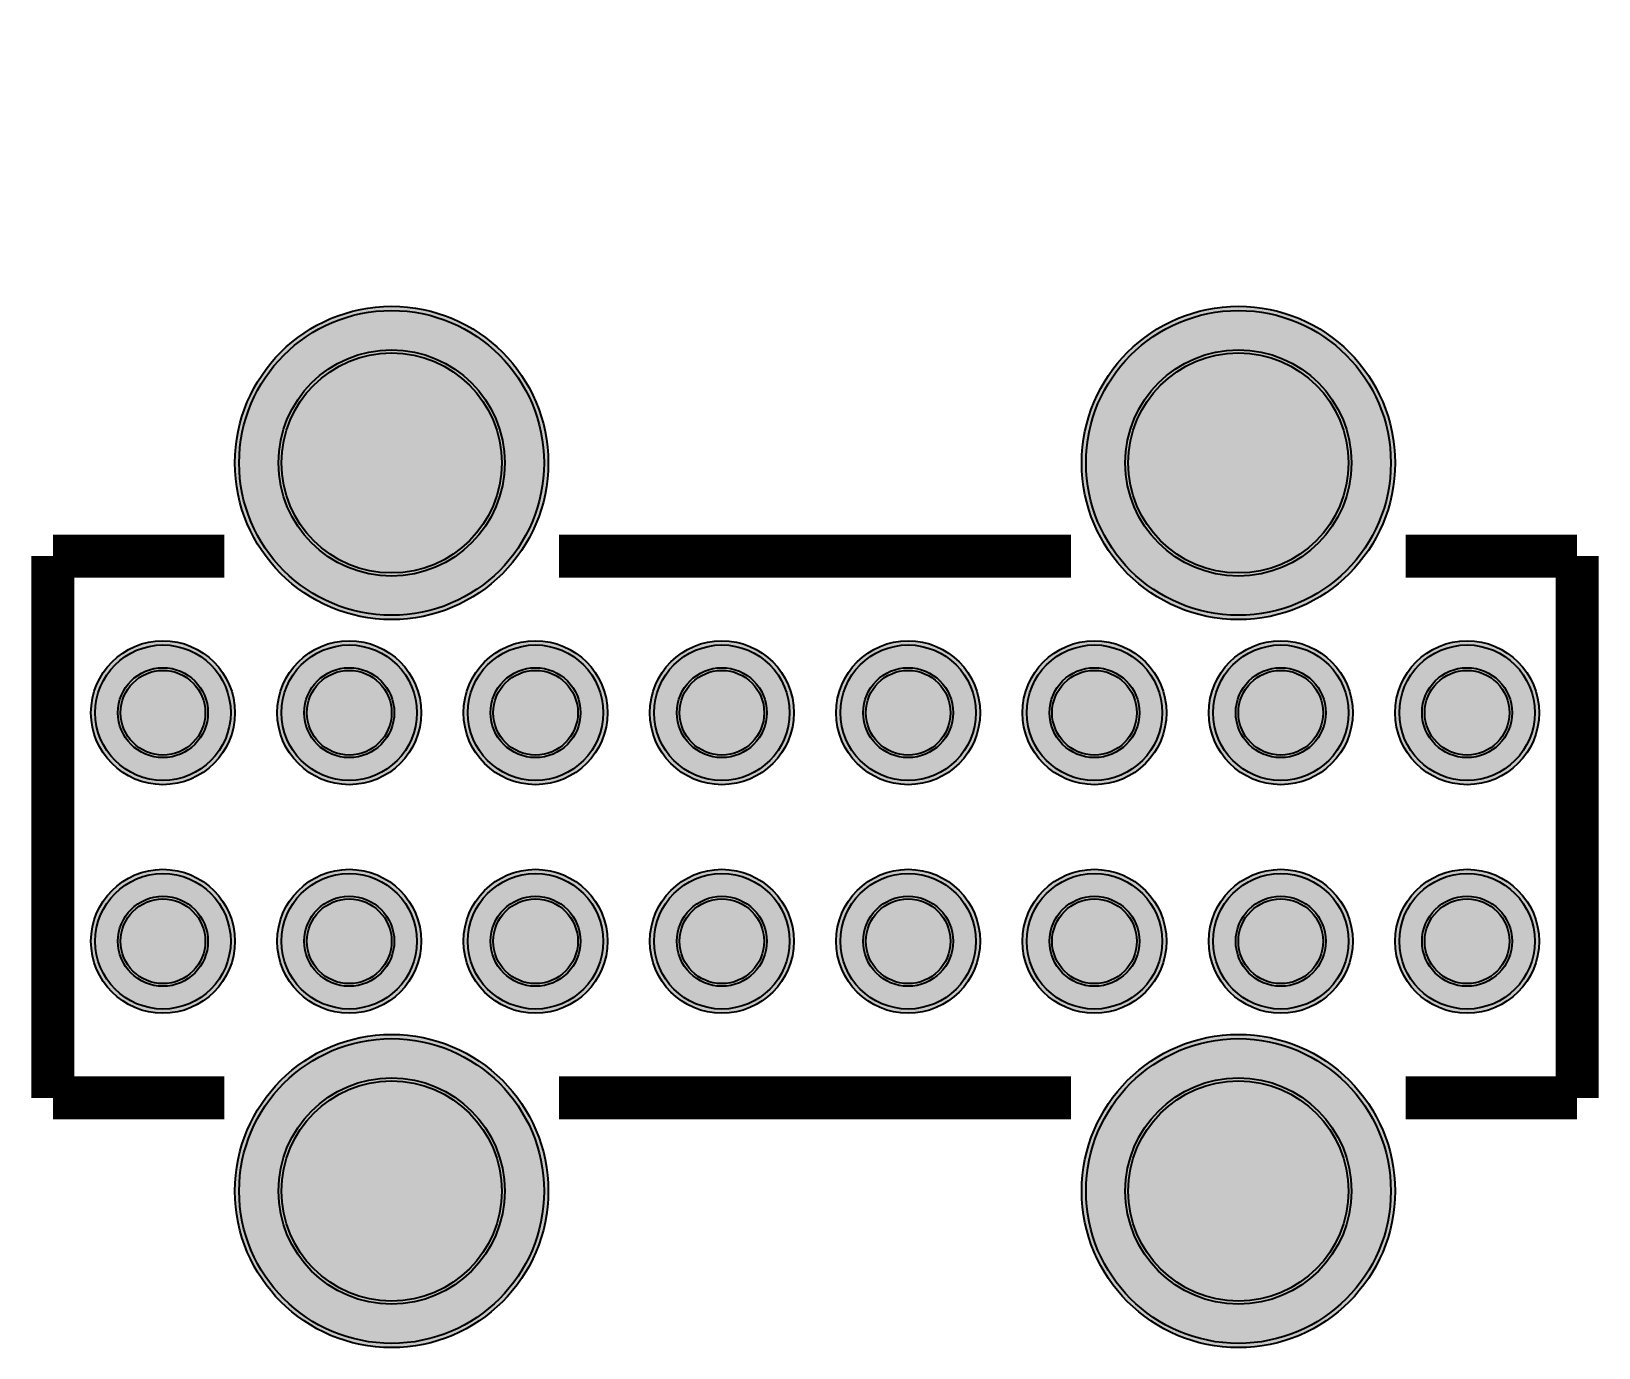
# Model space of a CAD drawing. Extents: x 318 to 682, y -621 to -315.
import ezdxf

# ---------------------------------------------------------------- set-up
doc = ezdxf.new("R2010")
doc.units = 9
for name, color, linetype, true_color in [('BottomSolderMaskLayer', 7, 'Continuous', 0xaa00ff), ('Multi-Layer', 7, 'Continuous', 0xc0c0c0), ('TopSilkLayer', 7, 'Continuous', 0xffcc00), ('TopSolderMaskLayer', 7, 'Continuous', 0x800080)]:
    doc.layers.add(name, color=color, linetype=linetype, true_color=true_color)

msp = doc.modelspace()

# ---------------------------------------------------------------- hatches: boundary and pattern name
at = {"layer": 'BottomSolderMaskLayer'}
for points in [[(365.1575, -415.35, 1), (437.9925, -415.35, 1)], [(562.0075, -415.35, 1), (634.8425, -415.35, 1)], [(331.6925, -473.43, 1), (365.1575, -473.43, 1)], [(374.9925, -473.43, 1), (408.4575, -473.43, 1)], [(418.3025, -473.43, 1), (451.7675, -473.43, 1)], [(461.6125, -473.43, 1), (495.0775, -473.43, 1)], [(504.9125, -473.43, 1), (538.3775, -473.43, 1)], [(548.2225, -473.43, 1), (581.6875, -473.43, 1)], [(591.5325, -473.43, 1), (624.9975, -473.43, 1)], [(634.8425, -473.43, 1), (668.3075, -473.43, 1)], [(331.6925, -526.58, 1), (365.1575, -526.58, 1)], [(374.9925, -526.58, 1), (408.4575, -526.58, 1)], [(418.3025, -526.58, 1), (451.7675, -526.58, 1)], [(461.6125, -526.58, 1), (495.0775, -526.58, 1)], [(504.9125, -526.58, 1), (538.3775, -526.58, 1)], [(548.2225, -526.58, 1), (581.6875, -526.58, 1)], [(591.5325, -526.58, 1), (624.9975, -526.58, 1)], [(634.8425, -526.58, 1), (668.3075, -526.58, 1)], [(365.1575, -584.65, 1), (437.9925, -584.65, 1)], [(562.0075, -584.65, 1), (634.8425, -584.65, 1)]]:
    msp.add_hatch(color=256, dxfattribs=at).paths.add_polyline_path(points)
at = {"layer": 'Multi-Layer'}
for points in [[(366.142, -415.35, 1), (437.008, -415.35, 1)], [(562.992, -415.35, 1), (633.858, -415.35, 1)], [(332.677, -473.43, 1), (364.173, -473.43, 1)], [(375.977, -473.43, 1), (407.473, -473.43, 1)], [(419.287, -473.43, 1), (450.783, -473.43, 1)], [(462.597, -473.43, 1), (494.093, -473.43, 1)], [(505.897, -473.43, 1), (537.393, -473.43, 1)], [(549.207, -473.43, 1), (580.703, -473.43, 1)], [(592.517, -473.43, 1), (624.013, -473.43, 1)], [(635.827, -473.43, 1), (667.323, -473.43, 1)], [(332.677, -526.58, 1), (364.173, -526.58, 1)], [(375.977, -526.58, 1), (407.473, -526.58, 1)], [(419.287, -526.58, 1), (450.783, -526.58, 1)], [(462.597, -526.58, 1), (494.093, -526.58, 1)], [(505.897, -526.58, 1), (537.393, -526.58, 1)], [(549.207, -526.58, 1), (580.703, -526.58, 1)], [(592.517, -526.58, 1), (624.013, -526.58, 1)], [(635.827, -526.58, 1), (667.323, -526.58, 1)], [(366.142, -584.65, 1), (437.008, -584.65, 1)], [(562.992, -584.65, 1), (633.858, -584.65, 1)]]:
    msp.add_hatch(color=256, dxfattribs=at).paths.add_polyline_path(points)
at = {"layer": 'TopSolderMaskLayer'}
for points in [[(365.1575, -415.35, 1), (437.9925, -415.35, 1)], [(562.0075, -415.35, 1), (634.8425, -415.35, 1)], [(331.6925, -473.43, 1), (365.1575, -473.43, 1)], [(374.9925, -473.43, 1), (408.4575, -473.43, 1)], [(418.3025, -473.43, 1), (451.7675, -473.43, 1)], [(461.6125, -473.43, 1), (495.0775, -473.43, 1)], [(504.9125, -473.43, 1), (538.3775, -473.43, 1)], [(548.2225, -473.43, 1), (581.6875, -473.43, 1)], [(591.5325, -473.43, 1), (624.9975, -473.43, 1)], [(634.8425, -473.43, 1), (668.3075, -473.43, 1)], [(331.6925, -526.58, 1), (365.1575, -526.58, 1)], [(374.9925, -526.58, 1), (408.4575, -526.58, 1)], [(418.3025, -526.58, 1), (451.7675, -526.58, 1)], [(461.6125, -526.58, 1), (495.0775, -526.58, 1)], [(504.9125, -526.58, 1), (538.3775, -526.58, 1)], [(548.2225, -526.58, 1), (581.6875, -526.58, 1)], [(591.5325, -526.58, 1), (624.9975, -526.58, 1)], [(634.8425, -526.58, 1), (668.3075, -526.58, 1)], [(365.1575, -584.65, 1), (437.9925, -584.65, 1)], [(562.0075, -584.65, 1), (634.8425, -584.65, 1)]]:
    msp.add_hatch(color=256, dxfattribs=at).paths.add_polyline_path(points)

# ---------------------------------------------------------------- linework, layer by layer
at = {"layer": 'BottomSolderMaskLayer'}
for centre, radius in [((401.575, -415.35), 36.4175), ((598.425, -415.35), 36.4175), ((401.57, -415.354), 26.302), ((598.42, -415.354), 26.302), ((348.425, -473.43), 16.7325), ((391.725, -473.43), 16.7325), ((435.035, -473.43), 16.7325), ((478.345, -473.43), 16.7325), ((521.645, -473.43), 16.7325), ((564.955, -473.43), 16.7325), ((608.265, -473.43), 16.7325), ((651.575, -473.43), 16.7325), ((348.421, -473.425), 10.4583), ((391.728, -473.425), 10.4583), ((435.035, -473.425), 10.4583), ((478.342, -473.425), 10.4583), ((521.649, -473.425), 10.4583), ((564.956, -473.425), 10.4583), ((608.263, -473.425), 10.4583), ((651.57, -473.425), 10.4583), ((348.425, -526.58), 16.7325), ((391.725, -526.58), 16.7325), ((435.035, -526.58), 16.7325), ((478.345, -526.58), 16.7325), ((521.645, -526.58), 16.7325), ((564.955, -526.58), 16.7325), ((608.265, -526.58), 16.7325), ((651.575, -526.58), 16.7325), ((348.42, -526.575), 10.4583), ((391.727, -526.575), 10.4583), ((435.034, -526.575), 10.4583), ((478.341, -526.575), 10.4583), ((521.649, -526.575), 10.4583), ((564.956, -526.575), 10.4583), ((608.263, -526.575), 10.4583), ((651.57, -526.575), 10.4583), ((401.575, -584.65), 36.4175), ((598.425, -584.65), 36.4175), ((401.57, -584.646), 26.302), ((598.42, -584.646), 26.302)]:
    msp.add_circle(centre, radius, dxfattribs=at)
at = {"layer": 'Multi-Layer'}
for centre, radius in [((401.575, -415.35), 35.433), ((598.425, -415.35), 35.433), ((401.57, -415.354), 25.591), ((598.42, -415.354), 25.591), ((348.425, -473.43), 15.748), ((391.725, -473.43), 15.748), ((435.035, -473.43), 15.748), ((478.345, -473.43), 15.748), ((521.645, -473.43), 15.748), ((564.955, -473.43), 15.748), ((608.265, -473.43), 15.748), ((651.575, -473.43), 15.748), ((348.421, -473.425), 9.843), ((391.728, -473.425), 9.843), ((435.035, -473.425), 9.843), ((478.342, -473.425), 9.843), ((521.649, -473.425), 9.843), ((564.956, -473.425), 9.843), ((608.263, -473.425), 9.843), ((651.57, -473.425), 9.843), ((348.425, -526.58), 15.748), ((391.725, -526.58), 15.748), ((435.035, -526.58), 15.748), ((478.345, -526.58), 15.748), ((521.645, -526.58), 15.748), ((564.955, -526.58), 15.748), ((608.265, -526.58), 15.748), ((651.575, -526.58), 15.748), ((348.42, -526.575), 9.843), ((391.727, -526.575), 9.843), ((435.034, -526.575), 9.843), ((478.341, -526.575), 9.843), ((521.649, -526.575), 9.843), ((564.956, -526.575), 9.843), ((608.263, -526.575), 9.843), ((651.57, -526.575), 9.843), ((401.575, -584.65), 35.433), ((598.425, -584.65), 35.433), ((401.57, -584.646), 25.591), ((598.42, -584.646), 25.591)]:
    msp.add_circle(centre, radius, dxfattribs=at)
at = {"layer": 'TopSilkLayer', "const_width": 10}
for points in [[(322.83, -437.008), (362.671, -437.008)], [(322.83, -437.008), (322.83, -562.992)], [(440.469, -437.008), (559.521, -437.008)], [(637.319, -437.008), (677.16, -437.008)], [(677.16, -437.008), (677.16, -562.992)], [(322.83, -562.992), (362.671, -562.992)], [(440.469, -562.992), (559.521, -562.992)], [(637.319, -562.992), (677.16, -562.992)]]:
    msp.add_lwpolyline(points, dxfattribs=at)
at = {"layer": 'TopSolderMaskLayer'}
for centre, radius in [((401.575, -415.35), 36.4175), ((598.425, -415.35), 36.4175), ((401.57, -415.354), 26.302), ((598.42, -415.354), 26.302), ((348.425, -473.43), 16.7325), ((391.725, -473.43), 16.7325), ((435.035, -473.43), 16.7325), ((478.345, -473.43), 16.7325), ((521.645, -473.43), 16.7325), ((564.955, -473.43), 16.7325), ((608.265, -473.43), 16.7325), ((651.575, -473.43), 16.7325), ((348.421, -473.425), 10.4583), ((391.728, -473.425), 10.4583), ((435.035, -473.425), 10.4583), ((478.342, -473.425), 10.4583), ((521.649, -473.425), 10.4583), ((564.956, -473.425), 10.4583), ((608.263, -473.425), 10.4583), ((651.57, -473.425), 10.4583), ((348.425, -526.58), 16.7325), ((391.725, -526.58), 16.7325), ((435.035, -526.58), 16.7325), ((478.345, -526.58), 16.7325), ((521.645, -526.58), 16.7325), ((564.955, -526.58), 16.7325), ((608.265, -526.58), 16.7325), ((651.575, -526.58), 16.7325), ((348.42, -526.575), 10.4583), ((391.727, -526.575), 10.4583), ((435.034, -526.575), 10.4583), ((478.341, -526.575), 10.4583), ((521.649, -526.575), 10.4583), ((564.956, -526.575), 10.4583), ((608.263, -526.575), 10.4583), ((651.57, -526.575), 10.4583), ((401.575, -584.65), 36.4175), ((598.425, -584.65), 36.4175), ((401.57, -584.646), 26.302), ((598.42, -584.646), 26.302)]:
    msp.add_circle(centre, radius, dxfattribs=at)

doc.saveas('drawing.dxf')
